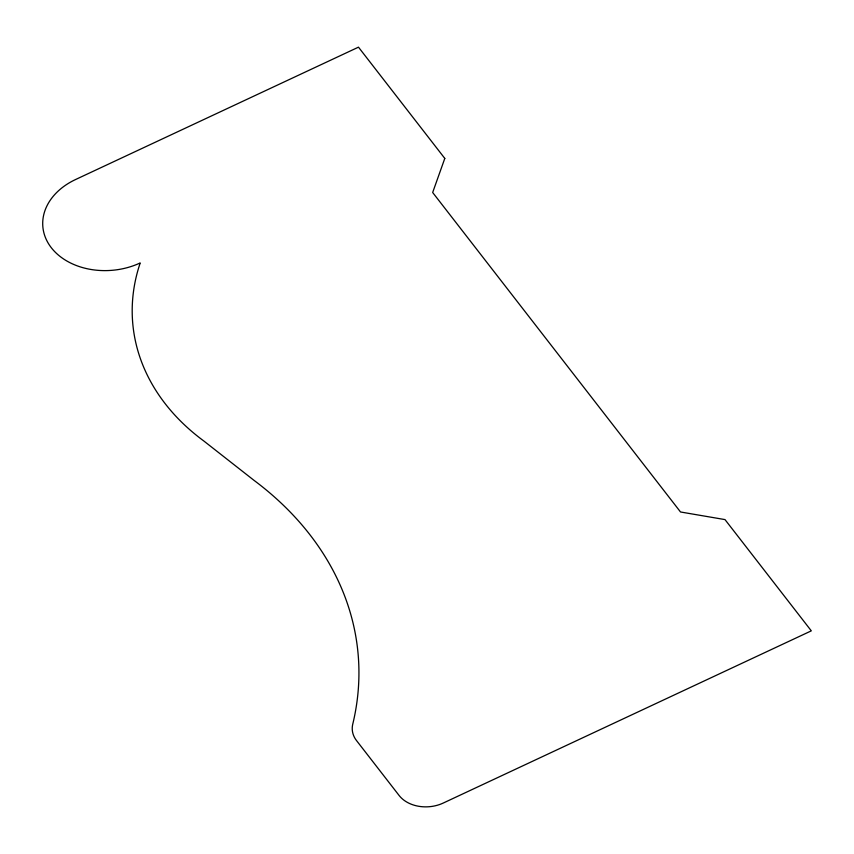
<?xml version="1.0" encoding="UTF-8"?>
<svg xmlns="http://www.w3.org/2000/svg" width="854" height="854" viewBox="0 0 854 854"><rect width="100%" height="100%" fill="white"/><g stroke="black" fill="none" stroke-linecap="round" stroke-linejoin="round"><path stroke-width="1.28" d="M444.795 158.417L432.668 192.502L680.521 511.984L724.993 519.595L811.3 630.85L443.247 803.048A32.377 24.435 -4.7 0 1 399.128 795.501L356.492 740.535A32.377 24.435 -4.7 0 1 352.766 724.096A372.974 281.489 -4.7 0 0 254.097 480.418L203.85 441.016A250.724 189.225 -4.7 0 1 140.227 262.925A65.278 49.265 -4.7 0 1 51.293 247.703A65.278 49.265 -4.7 0 1 75.536 179.543L358.477 47.162L444.795 158.417"/></g></svg>
